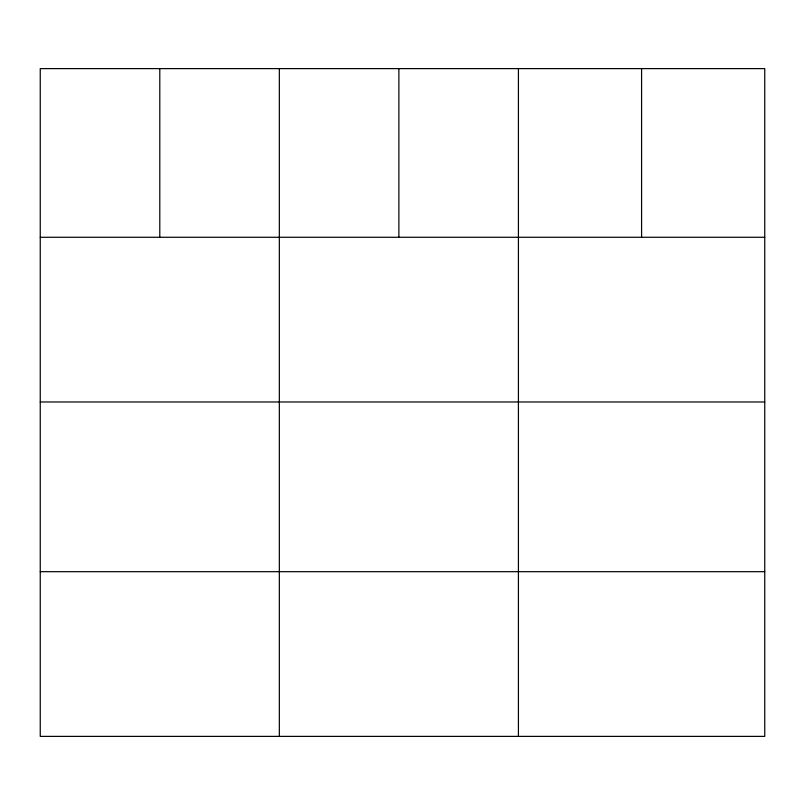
<?xml version="1.0" encoding="UTF-8"?>
<svg xmlns="http://www.w3.org/2000/svg" width="805" height="805" viewBox="0 0 805 805"><rect width="100%" height="100%" fill="white"/><g stroke="black" fill="none" stroke-linecap="round" stroke-linejoin="round"><path stroke-width="1.21" d="M764.75 401.977L764.75 68.616L40.25 68.616L40.25 736.384L764.75 736.384L764.75 401.977L40.25 401.977M40.25 237.274L764.75 237.274M40.25 571.681L764.75 571.681M641.585 68.616L641.585 237.274M518.42 68.616L518.42 736.384M398.877 68.616L398.877 237.274M279.335 68.616L279.335 736.384M159.793 68.616L159.793 237.274"/></g></svg>
